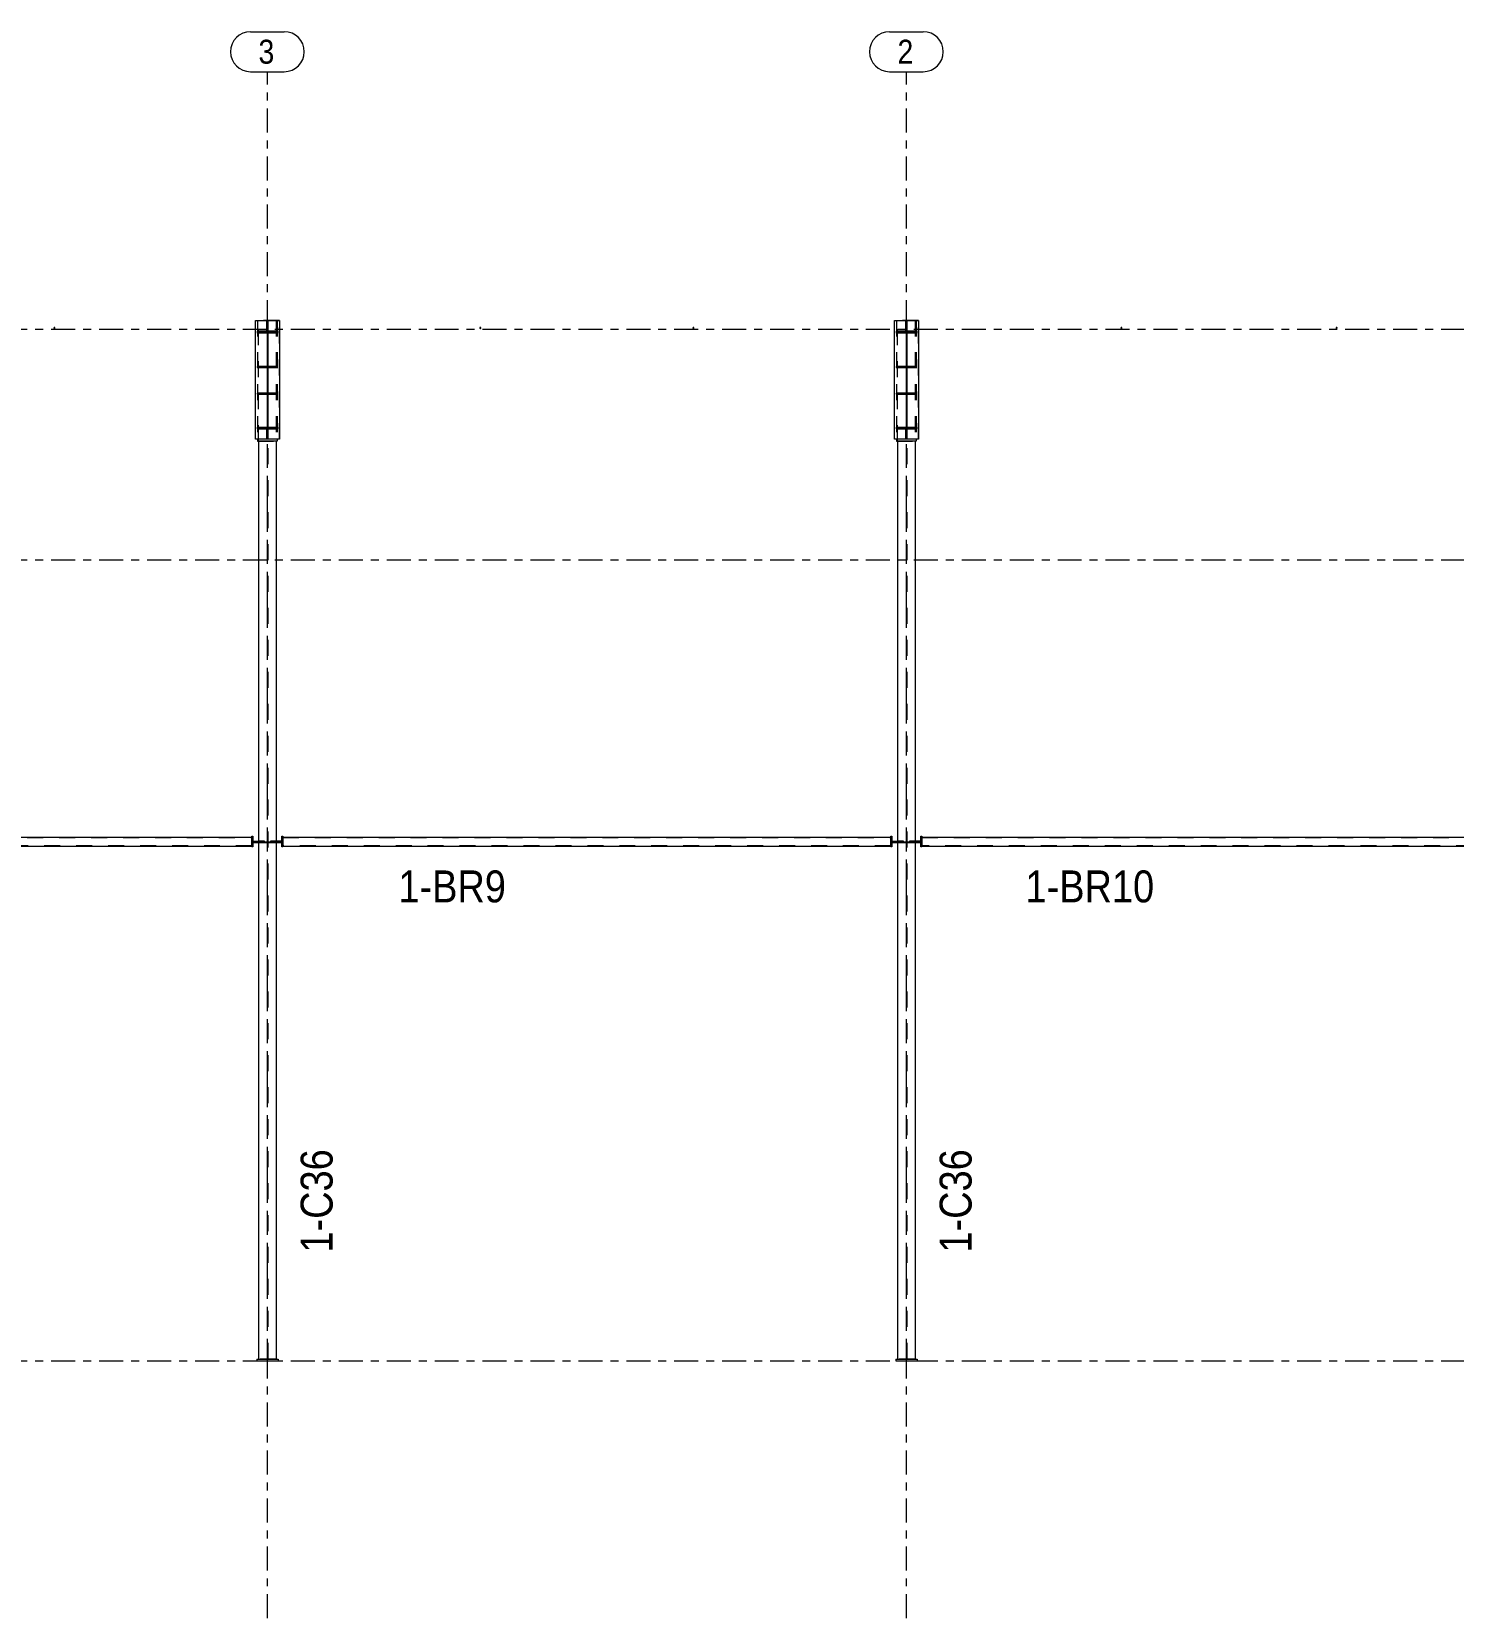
# Model space of a CAD drawing. Header units: millimetres. Extents: x -49 to 1122, y -181 to 639.
# Drawn here: x 713.6 to 891.5, y 208.9 to 407.5 of the extents above; entities that cross this region are included whole.
import ezdxf

# ---------------------------------------------------------------- set-up
doc = ezdxf.new("R2010")
doc.units = ezdxf.units.MM
for name, pattern in [('XKITLINE00', [0]), ('XKITLINE02', [4, 2, -2]), ('XKITLINE03', [6, 3, -1, 1, -1])]:
    doc.linetypes.add(name, pattern=pattern)
for name, color, linetype, lineweight in [('Part', 2, 'Continuous', 0), ('PartMark', 7, 'Continuous', 0), ('S-grid', 1, 'Continuous', 0)]:
    doc.layers.add(name, color=color, linetype=linetype, lineweight=lineweight)
doc.styles.add('ARIAL', font='ARIAL.TTF')

# ---------------------------------------------------------------- blocks, each defined once
blk = doc.blocks.new('*A222')
at = {"layer": 'Part'}
blk.add_hatch(color=3, dxfattribs=at).paths.add_polyline_path([(741.81, 357.88), (741.81, 357.99), (744.31, 357.99), (744.31, 357.88)], flags=17)
blk = doc.blocks.new('*A223')
at = {"layer": 'Part'}
blk.add_hatch(color=3, dxfattribs=at).paths.add_polyline_path([(741.81, 369.73), (741.81, 369.84), (744.31, 369.84), (744.31, 369.73)], flags=17)
blk = doc.blocks.new('*A224')
at = {"layer": 'Part'}
blk.add_hatch(color=3, dxfattribs=at).paths.add_polyline_path([(743.01, 357.99), (743.01, 369.73), (743.1, 369.73), (743.1, 357.99)], flags=17)
blk = doc.blocks.new('*A225')
at = {"layer": 'Part'}
blk.add_hatch(color=3, dxfattribs=at).paths.add_polyline_path([(743, 369.84), (743, 371.03), (743.11, 371.03), (743.11, 369.84)], flags=17)
blk = doc.blocks.new('*A226')
at = {"layer": 'Part'}
blk.add_hatch(color=3, dxfattribs=at).paths.add_polyline_path([(742.1, 365.45), (742.1, 365.56), (743.01, 365.56), (743.01, 365.45)], flags=17)
blk = doc.blocks.new('*A227')
at = {"layer": 'Part'}
blk.add_hatch(color=3, dxfattribs=at).paths.add_polyline_path([(742.1, 362.12), (742.1, 362.23), (743.01, 362.23), (743.01, 362.12)], flags=17)
blk = doc.blocks.new('*A228')
at = {"layer": 'Part'}
blk.add_hatch(color=3, dxfattribs=at).paths.add_polyline_path([(743.1, 365.45), (743.1, 365.56), (744.01, 365.56), (744.01, 365.45)], flags=17)
blk = doc.blocks.new('*A229')
at = {"layer": 'Part'}
blk.add_hatch(color=3, dxfattribs=at).paths.add_polyline_path([(743.1, 362.12), (743.1, 362.23), (744.01, 362.23), (744.01, 362.12)], flags=17)
blk = doc.blocks.new('*A230')
at = {"layer": 'Part'}
blk.add_hatch(color=3, dxfattribs=at).paths.add_polyline_path([(743, 357.61), (743, 357.88), (743.11, 357.88), (743.11, 357.61)], flags=17)
blk = doc.blocks.new('*A231')
at = {"layer": 'Part'}
blk.add_hatch(color=3, dxfattribs=at).paths.add_polyline_path([(769.72, 370.47), (769.77, 370.45), (769.79, 370.4), (769.77, 370.35), (769.72, 370.33), (769.68, 370.35), (769.66, 370.4), (769.68, 370.45)], flags=17)
blk = doc.blocks.new('*A232')
at = {"layer": 'Part'}
blk.add_hatch(color=3, dxfattribs=at).paths.add_polyline_path([(796.39, 370.47), (796.44, 370.45), (796.46, 370.4), (796.44, 370.35), (796.39, 370.33), (796.34, 370.35), (796.32, 370.4), (796.34, 370.45)], flags=17)
blk = doc.blocks.new('*A255')
at = {"layer": 'Part'}
blk.add_hatch(color=3, dxfattribs=at).paths.add_polyline_path([(716.39, 370.47), (716.44, 370.45), (716.46, 370.4), (716.44, 370.35), (716.39, 370.33), (716.34, 370.35), (716.32, 370.4), (716.34, 370.45)], flags=17)
blk = doc.blocks.new('*A265')
at = {"layer": 'Part'}
blk.add_hatch(color=3, dxfattribs=at).paths.add_polyline_path([(821.81, 357.88), (821.81, 357.99), (824.31, 357.99), (824.31, 357.88)], flags=17)
blk = doc.blocks.new('*A266')
at = {"layer": 'Part'}
blk.add_hatch(color=3, dxfattribs=at).paths.add_polyline_path([(821.81, 369.73), (821.81, 369.84), (824.31, 369.84), (824.31, 369.73)], flags=17)
blk = doc.blocks.new('*A267')
at = {"layer": 'Part'}
blk.add_hatch(color=3, dxfattribs=at).paths.add_polyline_path([(823.01, 357.99), (823.01, 369.73), (823.1, 369.73), (823.1, 357.99)], flags=17)
blk = doc.blocks.new('*A268')
at = {"layer": 'Part'}
blk.add_hatch(color=3, dxfattribs=at).paths.add_polyline_path([(823, 369.84), (823, 371.03), (823.11, 371.03), (823.11, 369.84)], flags=17)
blk = doc.blocks.new('*A269')
at = {"layer": 'Part'}
blk.add_hatch(color=3, dxfattribs=at).paths.add_polyline_path([(822.1, 365.45), (822.1, 365.56), (823.01, 365.56), (823.01, 365.45)], flags=17)
blk = doc.blocks.new('*A270')
at = {"layer": 'Part'}
blk.add_hatch(color=3, dxfattribs=at).paths.add_polyline_path([(822.1, 362.12), (822.1, 362.23), (823.01, 362.23), (823.01, 362.12)], flags=17)
blk = doc.blocks.new('*A271')
at = {"layer": 'Part'}
blk.add_hatch(color=3, dxfattribs=at).paths.add_polyline_path([(823.1, 365.45), (823.1, 365.56), (824.01, 365.56), (824.01, 365.45)], flags=17)
blk = doc.blocks.new('*A272')
at = {"layer": 'Part'}
blk.add_hatch(color=3, dxfattribs=at).paths.add_polyline_path([(823.1, 362.12), (823.1, 362.23), (824.01, 362.23), (824.01, 362.12)], flags=17)
blk = doc.blocks.new('*A273')
at = {"layer": 'Part'}
blk.add_hatch(color=3, dxfattribs=at).paths.add_polyline_path([(823, 357.61), (823, 357.88), (823.11, 357.88), (823.11, 357.61)], flags=17)
blk = doc.blocks.new('*A274')
at = {"layer": 'Part'}
blk.add_hatch(color=3, dxfattribs=at).paths.add_polyline_path([(849.98, 370.47), (850.03, 370.45), (850.05, 370.4), (850.03, 370.35), (849.98, 370.33), (849.93, 370.35), (849.91, 370.4), (849.93, 370.45)], flags=17)
blk = doc.blocks.new('*A275')
at = {"layer": 'Part'}
blk.add_hatch(color=3, dxfattribs=at).paths.add_polyline_path([(876.91, 370.47), (876.95, 370.45), (876.97, 370.4), (876.95, 370.35), (876.91, 370.33), (876.86, 370.35), (876.84, 370.4), (876.86, 370.45)], flags=17)
blk = doc.blocks.new('*A1070')
at = {"layer": 'S-grid', "color": 1, "linetype": 'XKITLINE03', "lineweight": 0}
blk.add_line((-10, 370.25), (1096.06, 370.25), dxfattribs=at)
blk = doc.blocks.new('*A1071')
at = {"layer": 'S-grid', "color": 1, "linetype": 'XKITLINE03', "lineweight": 0}
blk.add_line((-10, 341.36), (1096.06, 341.36), dxfattribs=at)
blk = doc.blocks.new('*A1072')
at = {"layer": 'S-grid', "color": 1, "linetype": 'XKITLINE03', "lineweight": 0}
blk.add_line((-10, 241.08), (1096.06, 241.08), dxfattribs=at)
blk = doc.blocks.new('*A1430')
at = {"layer": 'Part', "color": 2, "linetype": 'XKITLINE00', "lineweight": 0}
for p, q in [((744.99, 306.64), (821.12, 306.64)), ((744.99, 305.53), (821.12, 305.53))]:
    blk.add_line(p, q, dxfattribs=at)
at = {"layer": 'Part', "color": 7, "linetype": 'XKITLINE02', "lineweight": 0}
for p, q in [((744.99, 306.64), (744.99, 305.53)), ((744.99, 306.59), (821.12, 306.59)), ((821.12, 306.64), (821.12, 305.53)), ((821.12, 305.57), (744.99, 305.57))]:
    blk.add_line(p, q, dxfattribs=at)
blk = doc.blocks.new('*A1470')
at = {"layer": 'S-grid', "color": 1, "linetype": 'XKITLINE03', "lineweight": 0}
blk.add_line((743.06, 208.86), (743.06, 402.47), dxfattribs=at)
at = {"layer": 'S-grid', "color": 3, "style": 'ARIAL', "width": 0.85}
blk.add_text('3', height=3, dxfattribs=at).set_placement((741.94, 403.47))
blk = doc.blocks.new('*A1475')
at = {"layer": 'Part', "color": 2, "linetype": 'XKITLINE00', "lineweight": 0}
for p, q in [((664.99, 306.64), (741.12, 306.64)), ((664.99, 305.53), (741.12, 305.53))]:
    blk.add_line(p, q, dxfattribs=at)
at = {"layer": 'Part', "color": 7, "linetype": 'XKITLINE02', "lineweight": 0}
for p, q in [((664.99, 306.64), (664.99, 305.53)), ((664.99, 306.59), (741.12, 306.59)), ((741.12, 306.64), (741.12, 305.53)), ((741.12, 305.57), (664.99, 305.57))]:
    blk.add_line(p, q, dxfattribs=at)
blk = doc.blocks.new('*A1476')
at = {"layer": 'Part', "color": 7, "linetype": 'XKITLINE02', "lineweight": 0}
for p, q in [((741.94, 356.23), (741.94, 371.34)), ((741.94, 371.34), (744.17, 371.34)), ((743.01, 371.34), (743.01, 241.31)), ((743.1, 371.34), (743.1, 241.31)), ((744.17, 371.34), (744.17, 356.23)), ((744.17, 241.31), (741.94, 241.31))]:
    blk.add_line(p, q, dxfattribs=at)
at = {"layer": 'Part', "color": 2, "linetype": 'XKITLINE00', "lineweight": 0}
for p, q in [((741.94, 356.23), (741.94, 241.31)), ((744.17, 356.23), (744.17, 241.31))]:
    blk.add_line(p, q, dxfattribs=at)
blk = doc.blocks.new('*A1477')
at = {"layer": 'Part', "color": 2, "linetype": 'XKITLINE00', "lineweight": 0}
for p, q in [((741.72, 241.31), (741.72, 241.08)), ((741.72, 241.31), (744.39, 241.31)), ((741.72, 241.08), (744.39, 241.08)), ((744.39, 241.31), (744.39, 241.08))]:
    blk.add_line(p, q, dxfattribs=at)
blk = doc.blocks.new('*A1478')
at = {"layer": 'Part', "color": 2, "linetype": 'XKITLINE00', "lineweight": 0}
for p, q in [((741.94, 306.03), (741.34, 306.03)), ((741.34, 305.92), (741.34, 306.03)), ((741.94, 305.92), (741.34, 305.92))]:
    blk.add_line(p, q, dxfattribs=at)
at = {"layer": 'Part', "color": 7, "linetype": 'XKITLINE02', "lineweight": 0}
for p, q in [((743.01, 306.03), (741.94, 306.03)), ((743.01, 305.92), (741.94, 305.92)), ((742.84, 306.03), (742.84, 305.92)), ((743.01, 306.03), (743.01, 305.92))]:
    blk.add_line(p, q, dxfattribs=at)
blk = doc.blocks.new('*A1479')
at = {"layer": 'Part', "color": 2, "linetype": 'XKITLINE00', "lineweight": 0}
for p, q in [((741.23, 306.03), (741.23, 306.14)), ((741.23, 306.14), (741.94, 306.14)), ((741.34, 306.03), (741.23, 306.03))]:
    blk.add_line(p, q, dxfattribs=at)
at = {"layer": 'Part', "color": 7, "linetype": 'XKITLINE02', "lineweight": 0}
for p, q in [((742.68, 306.03), (741.34, 306.03)), ((742.68, 306.14), (741.94, 306.14)), ((742.68, 306.03), (742.68, 306.14))]:
    blk.add_line(p, q, dxfattribs=at)
blk = doc.blocks.new('*A1480')
at = {"layer": 'Part', "color": 2, "linetype": 'XKITLINE00', "lineweight": 0}
for p, q in [((741.12, 305.42), (741.12, 306.75)), ((741.12, 306.75), (741.23, 306.75)), ((741.23, 306.75), (741.23, 305.42)), ((741.23, 305.42), (741.12, 305.42))]:
    blk.add_line(p, q, dxfattribs=at)
blk = doc.blocks.new('*A1481')
at = {"layer": 'Part', "color": 7, "linetype": 'XKITLINE02', "lineweight": 0}
for p, q in [((743.1, 306.03), (743.1, 305.92)), ((744.17, 306.03), (743.1, 306.03)), ((744.17, 305.92), (743.1, 305.92)), ((743.27, 306.03), (743.27, 305.92))]:
    blk.add_line(p, q, dxfattribs=at)
at = {"layer": 'Part', "color": 2, "linetype": 'XKITLINE00', "lineweight": 0}
for p, q in [((744.77, 306.03), (744.17, 306.03)), ((744.77, 305.92), (744.17, 305.92)), ((744.77, 306.03), (744.77, 305.92))]:
    blk.add_line(p, q, dxfattribs=at)
blk = doc.blocks.new('*A1482')
at = {"layer": 'Part', "color": 7, "linetype": 'XKITLINE02', "lineweight": 0}
for p, q in [((743.43, 306.14), (743.43, 306.03)), ((744.17, 306.14), (743.43, 306.14)), ((744.77, 306.03), (743.43, 306.03))]:
    blk.add_line(p, q, dxfattribs=at)
at = {"layer": 'Part', "color": 2, "linetype": 'XKITLINE00', "lineweight": 0}
for p, q in [((744.88, 306.14), (744.17, 306.14)), ((744.88, 306.03), (744.77, 306.03)), ((744.88, 306.14), (744.88, 306.03))]:
    blk.add_line(p, q, dxfattribs=at)
blk = doc.blocks.new('*A1483')
at = {"layer": 'Part', "color": 2, "linetype": 'XKITLINE00', "lineweight": 0}
for p, q in [((744.88, 305.42), (744.88, 306.75)), ((744.88, 306.75), (744.99, 306.75)), ((744.99, 306.75), (744.99, 305.42)), ((744.99, 305.42), (744.88, 305.42))]:
    blk.add_line(p, q, dxfattribs=at)
blk = doc.blocks.new('*A1484')
at = {"layer": 'Part', "color": 2, "linetype": 'XKITLINE00', "lineweight": 0}
for p, q in [((741.81, 357.99), (744.31, 357.99)), ((741.81, 357.78), (741.81, 357.99)), ((741.81, 357.88), (744.31, 357.88)), ((743, 357.78), (741.81, 357.78)), ((744.31, 357.78), (743.11, 357.78)), ((744.31, 357.99), (744.31, 357.78))]:
    blk.add_line(p, q, dxfattribs=at)
at = {"layer": 'Part', "color": 7, "linetype": 'XKITLINE02', "lineweight": 0}
for p, q in [((741.81, 357.89), (744.31, 357.89)), ((743.11, 357.78), (743, 357.78))]:
    blk.add_line(p, q, dxfattribs=at)
blk = doc.blocks.new('*A1485')
at = {"layer": 'Part', "color": 2, "linetype": 'XKITLINE00', "lineweight": 0}
for p, q in [((743, 369.98), (741.81, 369.98)), ((741.81, 369.73), (741.81, 369.98)), ((744.31, 369.84), (741.81, 369.84)), ((744.31, 369.73), (741.81, 369.73)), ((744.31, 369.98), (743.11, 369.98)), ((744.31, 369.98), (744.31, 369.73))]:
    blk.add_line(p, q, dxfattribs=at)
at = {"layer": 'Part', "color": 7, "linetype": 'XKITLINE02', "lineweight": 0}
for p, q in [((741.81, 369.87), (744.31, 369.87)), ((743.11, 369.98), (743, 369.98))]:
    blk.add_line(p, q, dxfattribs=at)
blk = doc.blocks.new('*A1486')
at = {"layer": 'Part', "color": 7, "linetype": 'XKITLINE02', "lineweight": 0}
for p, q in [((743.1, 369.87), (743.01, 369.87)), ((743.01, 369.87), (743.01, 369.73)), ((743.1, 369.87), (743.1, 369.73)), ((743.01, 357.99), (743.01, 357.89)), ((743.01, 357.89), (743.1, 357.89)), ((743.1, 357.99), (743.1, 357.89))]:
    blk.add_line(p, q, dxfattribs=at)
at = {"layer": 'Part', "color": 2, "linetype": 'XKITLINE00', "lineweight": 0}
for p, q in [((743.01, 369.73), (743.1, 369.73)), ((743.01, 369.73), (743.01, 357.99)), ((743.1, 369.73), (743.1, 357.99)), ((743.01, 357.99), (743.1, 357.99))]:
    blk.add_line(p, q, dxfattribs=at)
blk = doc.blocks.new('*A1487')
at = {"layer": 'Part', "color": 7, "linetype": 'XKITLINE02', "lineweight": 0}
for p, q in [((743.1, 369.87), (743.01, 369.87)), ((743.01, 369.87), (743.01, 357.89)), ((743.1, 357.89), (743.1, 369.87)), ((743.01, 357.89), (743.1, 357.89))]:
    blk.add_line(p, q, dxfattribs=at)
blk = doc.blocks.new('*A1488')
at = {"layer": 'Part', "color": 7, "linetype": 'XKITLINE02', "lineweight": 0}
for p, q in [((741.81, 357.99), (741.81, 357.78)), ((741.81, 357.89), (744.31, 357.89)), ((741.81, 357.78), (744.31, 357.78)), ((744.31, 357.78), (744.31, 357.99))]:
    blk.add_line(p, q, dxfattribs=at)
blk = doc.blocks.new('*A1489')
at = {"layer": 'Part', "color": 7, "linetype": 'XKITLINE02', "lineweight": 0}
for p, q in [((741.81, 369.98), (741.81, 369.73)), ((744.31, 369.98), (741.81, 369.98)), ((744.31, 369.87), (741.81, 369.87)), ((744.31, 369.73), (744.31, 369.98))]:
    blk.add_line(p, q, dxfattribs=at)
blk = doc.blocks.new('*A1490')
at = {"layer": 'Part', "color": 7, "linetype": 'XKITLINE02', "lineweight": 0}
for p, q in [((741.83, 371.34), (744.28, 371.34)), ((741.83, 371.34), (741.83, 356.45)), ((744.28, 371.34), (744.28, 356.45))]:
    blk.add_line(p, q, dxfattribs=at)
at = {"layer": 'Part', "color": 2, "linetype": 'XKITLINE00', "lineweight": 0}
for p, q in [((741.83, 356.45), (741.83, 356.23)), ((744.28, 356.23), (741.83, 356.23)), ((744.28, 356.45), (744.28, 356.23))]:
    blk.add_line(p, q, dxfattribs=at)
blk = doc.blocks.new('*A1491')
at = {"layer": 'Part', "color": 7, "linetype": 'XKITLINE02', "lineweight": 0}
for p, q in [((741.83, 371.34), (744.28, 371.34)), ((741.83, 371.34), (741.83, 356.23)), ((744.28, 371.34), (744.28, 356.23)), ((741.83, 356.23), (744.28, 356.23))]:
    blk.add_line(p, q, dxfattribs=at)
blk = doc.blocks.new('*A1492')
at = {"layer": 'Part', "color": 2, "linetype": 'XKITLINE00', "lineweight": 0}
for p, q in [((741.56, 356.45), (741.56, 371.34)), ((741.56, 371.34), (744.56, 371.34)), ((744.56, 371.34), (744.56, 356.45)), ((744.56, 356.45), (741.56, 356.45))]:
    blk.add_line(p, q, dxfattribs=at)
blk = doc.blocks.new('*A1493')
at = {"layer": 'Part', "color": 7, "linetype": 'XKITLINE02', "lineweight": 0}
for p, q in [((741.56, 356.45), (741.56, 371.34)), ((744.56, 371.34), (741.56, 371.34)), ((744.56, 356.45), (744.56, 371.34)), ((744.56, 356.45), (741.56, 356.45))]:
    blk.add_line(p, q, dxfattribs=at)
blk = doc.blocks.new('*A1494')
at = {"layer": 'Part', "color": 7, "linetype": 'XKITLINE02', "lineweight": 0}
for p, q in [((743, 371.34), (743, 369.84)), ((743, 371.34), (743.11, 371.34)), ((743, 370.15), (743.11, 370.15)), ((743, 369.96), (743.11, 369.96)), ((743.11, 371.34), (743.11, 369.84))]:
    blk.add_line(p, q, dxfattribs=at)
blk = doc.blocks.new('*A1495')
at = {"layer": 'Part', "color": 2, "linetype": 'XKITLINE00', "lineweight": 0}
for p, q in [((743, 371.34), (743.11, 371.34)), ((743, 369.84), (743, 371.34)), ((743, 371.03), (743.11, 371.03)), ((743.11, 369.84), (743, 369.84)), ((743.11, 371.34), (743.11, 369.84))]:
    blk.add_line(p, q, dxfattribs=at)
at = {"layer": 'Part', "color": 7, "linetype": 'XKITLINE02', "lineweight": 0}
for p, q in [((743, 370.15), (743.11, 370.15)), ((743, 369.96), (743.11, 369.96))]:
    blk.add_line(p, q, dxfattribs=at)
blk = doc.blocks.new('*A1496')
at = {"layer": 'Part', "color": 7, "linetype": 'XKITLINE02', "lineweight": 0}
for p, q in [((743.01, 369.98), (742.01, 369.98)), ((742.01, 369.98), (742.01, 369.87)), ((742.01, 369.87), (743.01, 369.87)), ((742.84, 369.98), (742.84, 369.87)), ((743.01, 369.87), (743.01, 369.98))]:
    blk.add_line(p, q, dxfattribs=at)
blk = doc.blocks.new('*A1497')
at = {"layer": 'Part', "color": 7, "linetype": 'XKITLINE02', "lineweight": 0}
for p, q in [((744.1, 369.98), (743.1, 369.98)), ((743.1, 369.98), (743.1, 369.87)), ((743.1, 369.87), (744.1, 369.87)), ((743.27, 369.98), (743.27, 369.87)), ((744.1, 369.87), (744.1, 369.98))]:
    blk.add_line(p, q, dxfattribs=at)
blk = doc.blocks.new('*A1498')
at = {"layer": 'Part', "color": 7, "linetype": 'XKITLINE02', "lineweight": 0}
for p, q in [((743.01, 357.89), (742.01, 357.89)), ((742.01, 357.89), (742.01, 357.78)), ((742.01, 357.78), (743.01, 357.78)), ((742.84, 357.89), (742.84, 357.78)), ((743.01, 357.78), (743.01, 357.89))]:
    blk.add_line(p, q, dxfattribs=at)
blk = doc.blocks.new('*A1499')
at = {"layer": 'Part', "color": 7, "linetype": 'XKITLINE02', "lineweight": 0}
for p, q in [((744.1, 357.89), (743.1, 357.89)), ((743.1, 357.89), (743.1, 357.78)), ((743.1, 357.78), (744.1, 357.78)), ((743.27, 357.89), (743.27, 357.78)), ((744.1, 357.78), (744.1, 357.89))]:
    blk.add_line(p, q, dxfattribs=at)
blk = doc.blocks.new('*A1500')
at = {"layer": 'Part', "color": 7, "linetype": 'XKITLINE02', "lineweight": 0}
for p, q in [((743.01, 365.56), (742.01, 365.56)), ((742.01, 365.56), (742.01, 365.45)), ((742.01, 365.45), (743.01, 365.45)), ((742.84, 365.56), (742.84, 365.45)), ((743.01, 365.45), (743.01, 365.56))]:
    blk.add_line(p, q, dxfattribs=at)
blk = doc.blocks.new('*A1501')
at = {"layer": 'Part', "color": 7, "linetype": 'XKITLINE02', "lineweight": 0}
for p, q in [((744.1, 365.56), (743.1, 365.56)), ((743.1, 365.56), (743.1, 365.45)), ((743.1, 365.45), (744.1, 365.45)), ((743.27, 365.56), (743.27, 365.45)), ((744.1, 365.45), (744.1, 365.56))]:
    blk.add_line(p, q, dxfattribs=at)
blk = doc.blocks.new('*A1502')
at = {"layer": 'Part', "color": 7, "linetype": 'XKITLINE02', "lineweight": 0}
for p, q in [((743.01, 362.23), (742.01, 362.23)), ((742.01, 362.23), (742.01, 362.12)), ((742.01, 362.12), (743.01, 362.12)), ((742.84, 362.23), (742.84, 362.12)), ((743.01, 362.12), (743.01, 362.23))]:
    blk.add_line(p, q, dxfattribs=at)
blk = doc.blocks.new('*A1503')
at = {"layer": 'Part', "color": 7, "linetype": 'XKITLINE02', "lineweight": 0}
for p, q in [((744.1, 362.23), (743.1, 362.23)), ((743.1, 362.23), (743.1, 362.12)), ((743.1, 362.12), (744.1, 362.12)), ((743.27, 362.23), (743.27, 362.12)), ((744.1, 362.12), (744.1, 362.23))]:
    blk.add_line(p, q, dxfattribs=at)
blk = doc.blocks.new('*A1504')
at = {"layer": 'Part', "color": 2, "linetype": 'XKITLINE00', "lineweight": 0}
for p, q in [((743.01, 365.56), (741.83, 365.56)), ((741.83, 365.56), (741.83, 365.45)), ((743.01, 365.45), (741.83, 365.45)), ((742.1, 365.45), (742.1, 365.56)), ((743.01, 365.56), (743.01, 365.45))]:
    blk.add_line(p, q, dxfattribs=at)
at = {"layer": 'Part', "color": 7, "linetype": 'XKITLINE02', "lineweight": 0}
blk.add_line((742.84, 365.45), (742.84, 365.56), dxfattribs=at)
blk = doc.blocks.new('*A1505')
at = {"layer": 'Part', "color": 2, "linetype": 'XKITLINE00', "lineweight": 0}
for p, q in [((743.01, 362.23), (741.83, 362.23)), ((741.83, 362.23), (741.83, 362.12)), ((743.01, 362.12), (741.83, 362.12)), ((742.1, 362.12), (742.1, 362.23)), ((743.01, 362.23), (743.01, 362.12))]:
    blk.add_line(p, q, dxfattribs=at)
at = {"layer": 'Part', "color": 7, "linetype": 'XKITLINE02', "lineweight": 0}
blk.add_line((742.84, 362.12), (742.84, 362.23), dxfattribs=at)
blk = doc.blocks.new('*A1506')
at = {"layer": 'Part', "color": 2, "linetype": 'XKITLINE00', "lineweight": 0}
for p, q in [((744.28, 365.56), (743.1, 365.56)), ((743.1, 365.56), (743.1, 365.45)), ((744.28, 365.45), (743.1, 365.45)), ((744.01, 365.45), (744.01, 365.56)), ((744.28, 365.56), (744.28, 365.45))]:
    blk.add_line(p, q, dxfattribs=at)
at = {"layer": 'Part', "color": 7, "linetype": 'XKITLINE02', "lineweight": 0}
blk.add_line((743.27, 365.45), (743.27, 365.56), dxfattribs=at)
blk = doc.blocks.new('*A1507')
at = {"layer": 'Part', "color": 2, "linetype": 'XKITLINE00', "lineweight": 0}
for p, q in [((744.28, 362.23), (743.1, 362.23)), ((743.1, 362.23), (743.1, 362.12)), ((744.28, 362.12), (743.1, 362.12)), ((744.01, 362.12), (744.01, 362.23)), ((744.28, 362.23), (744.28, 362.12))]:
    blk.add_line(p, q, dxfattribs=at)
at = {"layer": 'Part', "color": 7, "linetype": 'XKITLINE02', "lineweight": 0}
blk.add_line((743.27, 362.12), (743.27, 362.23), dxfattribs=at)
blk = doc.blocks.new('*A1508')
at = {"layer": 'Part', "color": 2, "linetype": 'XKITLINE00', "lineweight": 0}
for p, q in [((743, 356.45), (743, 357.88)), ((743, 357.88), (743.11, 357.88)), ((743.11, 357.61), (743, 357.61)), ((743.11, 357.88), (743.11, 356.45)), ((743.11, 356.45), (743, 356.45))]:
    blk.add_line(p, q, dxfattribs=at)
at = {"layer": 'Part', "color": 7, "linetype": 'XKITLINE02', "lineweight": 0}
for p, q in [((743, 357.8), (743.11, 357.8)), ((743, 357.62), (743.11, 357.62))]:
    blk.add_line(p, q, dxfattribs=at)
blk = doc.blocks.new('*A1509')
at = {"layer": 'Part', "color": 7, "linetype": 'XKITLINE02', "lineweight": 0}
for p, q in [((743.01, 365.56), (741.83, 365.56)), ((741.83, 365.45), (741.83, 365.56)), ((743.01, 365.45), (741.83, 365.45)), ((742.84, 365.45), (742.84, 365.56)), ((743.01, 365.45), (743.01, 365.56))]:
    blk.add_line(p, q, dxfattribs=at)
blk = doc.blocks.new('*A1510')
at = {"layer": 'Part', "color": 7, "linetype": 'XKITLINE02', "lineweight": 0}
for p, q in [((743.01, 362.23), (741.83, 362.23)), ((741.83, 362.12), (741.83, 362.23)), ((743.01, 362.12), (741.83, 362.12)), ((742.84, 362.12), (742.84, 362.23)), ((743.01, 362.12), (743.01, 362.23))]:
    blk.add_line(p, q, dxfattribs=at)
blk = doc.blocks.new('*A1511')
at = {"layer": 'Part', "color": 7, "linetype": 'XKITLINE02', "lineweight": 0}
for p, q in [((743.1, 365.45), (743.1, 365.56)), ((743.1, 365.56), (744.28, 365.56)), ((744.28, 365.45), (743.1, 365.45)), ((743.27, 365.45), (743.27, 365.56)), ((744.28, 365.56), (744.28, 365.45))]:
    blk.add_line(p, q, dxfattribs=at)
blk = doc.blocks.new('*A1512')
at = {"layer": 'Part', "color": 7, "linetype": 'XKITLINE02', "lineweight": 0}
for p, q in [((743.1, 362.12), (743.1, 362.23)), ((743.1, 362.23), (744.28, 362.23)), ((744.28, 362.12), (743.1, 362.12)), ((743.27, 362.12), (743.27, 362.23)), ((744.28, 362.23), (744.28, 362.12))]:
    blk.add_line(p, q, dxfattribs=at)
blk = doc.blocks.new('*A1513')
at = {"layer": 'Part', "color": 7, "linetype": 'XKITLINE02', "lineweight": 0}
for p, q in [((743, 357.88), (743, 356.45)), ((743, 357.8), (743.11, 357.8)), ((743, 357.62), (743.11, 357.62)), ((743.11, 357.88), (743.11, 356.45)), ((743.11, 356.45), (743, 356.45))]:
    blk.add_line(p, q, dxfattribs=at)
blk = doc.blocks.new('*A1514')
at = {"layer": 'Part', "color": 2, "linetype": 'XKITLINE00', "lineweight": 0}
for start, end in [(45, 225), (225, 45)]:
    blk.add_arc((769.72, 370.4), 0.0667, start, end, dxfattribs=at)
blk = doc.blocks.new('*A1515')
at = {"layer": 'Part', "color": 2, "linetype": 'XKITLINE00', "lineweight": 0}
for start, end in [(45, 225), (225, 45)]:
    blk.add_arc((796.39, 370.4), 0.0667, start, end, dxfattribs=at)
blk = doc.blocks.new('*A1598')
at = {"layer": 'S-grid', "color": 1, "linetype": 'XKITLINE00', "lineweight": 0}
for p, q in [((740.94, 407.47), (745.17, 407.47)), ((740.94, 402.47), (745.17, 402.47))]:
    blk.add_line(p, q, dxfattribs=at)
for centre, start, end in [((740.94, 404.97), 90, 270), ((745.17, 404.97), 270, 90)]:
    blk.add_arc(centre, 2.5, start, end, dxfattribs=at)
blk = doc.blocks.new('*A1600')
at = {"layer": 'Part', "color": 2, "linetype": 'XKITLINE00', "lineweight": 0}
for start, end in [(45, 225), (225, 45)]:
    blk.add_arc((716.39, 370.4), 0.0667, start, end, dxfattribs=at)
blk = doc.blocks.new('*A1604')
at = {"layer": 'S-grid', "color": 1, "linetype": 'XKITLINE03', "lineweight": 0}
blk.add_line((823.06, 208.86), (823.06, 402.47), dxfattribs=at)
at = {"layer": 'S-grid', "color": 3, "style": 'ARIAL', "width": 0.85}
blk.add_text('2', height=3, dxfattribs=at).set_placement((821.94, 403.47))
blk = doc.blocks.new('*A1605')
at = {"layer": 'Part', "color": 7, "linetype": 'XKITLINE02', "lineweight": 0}
for p, q in [((821.94, 356.23), (821.94, 371.34)), ((821.94, 371.34), (824.17, 371.34)), ((823.01, 371.34), (823.01, 241.31)), ((823.1, 371.34), (823.1, 241.31)), ((824.17, 371.34), (824.17, 356.23)), ((824.17, 241.31), (821.94, 241.31))]:
    blk.add_line(p, q, dxfattribs=at)
at = {"layer": 'Part', "color": 2, "linetype": 'XKITLINE00', "lineweight": 0}
for p, q in [((821.94, 356.23), (821.94, 241.31)), ((824.17, 356.23), (824.17, 241.31))]:
    blk.add_line(p, q, dxfattribs=at)
blk = doc.blocks.new('*A1653')
at = {"layer": 'Part', "color": 2, "linetype": 'XKITLINE00', "lineweight": 0}
for p, q in [((824.99, 306.64), (901.9, 306.64)), ((824.99, 305.53), (901.9, 305.53))]:
    blk.add_line(p, q, dxfattribs=at)
at = {"layer": 'Part', "color": 7, "linetype": 'XKITLINE02', "lineweight": 0}
for p, q in [((824.99, 306.64), (824.99, 305.53)), ((824.99, 306.59), (901.9, 306.59)), ((901.9, 306.64), (901.9, 305.53)), ((901.9, 305.57), (824.99, 305.57))]:
    blk.add_line(p, q, dxfattribs=at)
blk = doc.blocks.new('*A1654')
at = {"layer": 'Part', "color": 2, "linetype": 'XKITLINE00', "lineweight": 0}
for p, q in [((821.72, 241.31), (821.72, 241.08)), ((821.72, 241.31), (824.39, 241.31)), ((821.72, 241.08), (824.39, 241.08)), ((824.39, 241.31), (824.39, 241.08))]:
    blk.add_line(p, q, dxfattribs=at)
blk = doc.blocks.new('*A1655')
at = {"layer": 'Part', "color": 2, "linetype": 'XKITLINE00', "lineweight": 0}
for p, q in [((821.94, 306.03), (821.34, 306.03)), ((821.34, 305.92), (821.34, 306.03)), ((821.94, 305.92), (821.34, 305.92))]:
    blk.add_line(p, q, dxfattribs=at)
at = {"layer": 'Part', "color": 7, "linetype": 'XKITLINE02', "lineweight": 0}
for p, q in [((823.01, 306.03), (821.94, 306.03)), ((823.01, 305.92), (821.94, 305.92)), ((822.84, 306.03), (822.84, 305.92)), ((823.01, 306.03), (823.01, 305.92))]:
    blk.add_line(p, q, dxfattribs=at)
blk = doc.blocks.new('*A1656')
at = {"layer": 'Part', "color": 2, "linetype": 'XKITLINE00', "lineweight": 0}
for p, q in [((821.23, 306.03), (821.23, 306.14)), ((821.23, 306.14), (821.94, 306.14)), ((821.34, 306.03), (821.23, 306.03))]:
    blk.add_line(p, q, dxfattribs=at)
at = {"layer": 'Part', "color": 7, "linetype": 'XKITLINE02', "lineweight": 0}
for p, q in [((822.68, 306.03), (821.34, 306.03)), ((822.68, 306.14), (821.94, 306.14)), ((822.68, 306.03), (822.68, 306.14))]:
    blk.add_line(p, q, dxfattribs=at)
blk = doc.blocks.new('*A1657')
at = {"layer": 'Part', "color": 2, "linetype": 'XKITLINE00', "lineweight": 0}
for p, q in [((821.12, 305.42), (821.12, 306.75)), ((821.12, 306.75), (821.23, 306.75)), ((821.23, 306.75), (821.23, 305.42)), ((821.23, 305.42), (821.12, 305.42))]:
    blk.add_line(p, q, dxfattribs=at)
blk = doc.blocks.new('*A1658')
at = {"layer": 'Part', "color": 7, "linetype": 'XKITLINE02', "lineweight": 0}
for p, q in [((823.1, 306.03), (823.1, 305.92)), ((824.17, 306.03), (823.1, 306.03)), ((824.17, 305.92), (823.1, 305.92)), ((823.27, 306.03), (823.27, 305.92))]:
    blk.add_line(p, q, dxfattribs=at)
at = {"layer": 'Part', "color": 2, "linetype": 'XKITLINE00', "lineweight": 0}
for p, q in [((824.77, 306.03), (824.17, 306.03)), ((824.77, 305.92), (824.17, 305.92)), ((824.77, 306.03), (824.77, 305.92))]:
    blk.add_line(p, q, dxfattribs=at)
blk = doc.blocks.new('*A1659')
at = {"layer": 'Part', "color": 7, "linetype": 'XKITLINE02', "lineweight": 0}
for p, q in [((823.43, 306.14), (823.43, 306.03)), ((824.17, 306.14), (823.43, 306.14)), ((824.77, 306.03), (823.43, 306.03))]:
    blk.add_line(p, q, dxfattribs=at)
at = {"layer": 'Part', "color": 2, "linetype": 'XKITLINE00', "lineweight": 0}
for p, q in [((824.88, 306.14), (824.17, 306.14)), ((824.88, 306.03), (824.77, 306.03)), ((824.88, 306.14), (824.88, 306.03))]:
    blk.add_line(p, q, dxfattribs=at)
blk = doc.blocks.new('*A1660')
at = {"layer": 'Part', "color": 2, "linetype": 'XKITLINE00', "lineweight": 0}
for p, q in [((824.88, 305.42), (824.88, 306.75)), ((824.88, 306.75), (824.99, 306.75)), ((824.99, 306.75), (824.99, 305.42)), ((824.99, 305.42), (824.88, 305.42))]:
    blk.add_line(p, q, dxfattribs=at)
blk = doc.blocks.new('*A1662')
at = {"layer": 'S-grid', "color": 1, "linetype": 'XKITLINE00', "lineweight": 0}
for p, q in [((820.94, 407.47), (825.17, 407.47)), ((820.94, 402.47), (825.17, 402.47))]:
    blk.add_line(p, q, dxfattribs=at)
for centre, start, end in [((820.94, 404.97), 90, 270), ((825.17, 404.97), 270, 90)]:
    blk.add_arc(centre, 2.5, start, end, dxfattribs=at)
blk = doc.blocks.new('*A1663')
at = {"layer": 'Part', "color": 2, "linetype": 'XKITLINE00', "lineweight": 0}
for p, q in [((821.81, 357.99), (824.31, 357.99)), ((821.81, 357.78), (821.81, 357.99)), ((821.81, 357.88), (824.31, 357.88)), ((823, 357.78), (821.81, 357.78)), ((824.31, 357.78), (823.11, 357.78)), ((824.31, 357.99), (824.31, 357.78))]:
    blk.add_line(p, q, dxfattribs=at)
at = {"layer": 'Part', "color": 7, "linetype": 'XKITLINE02', "lineweight": 0}
for p, q in [((821.81, 357.89), (824.31, 357.89)), ((823.11, 357.78), (823, 357.78))]:
    blk.add_line(p, q, dxfattribs=at)
blk = doc.blocks.new('*A1664')
at = {"layer": 'Part', "color": 2, "linetype": 'XKITLINE00', "lineweight": 0}
for p, q in [((823, 369.98), (821.81, 369.98)), ((821.81, 369.73), (821.81, 369.98)), ((824.31, 369.84), (821.81, 369.84)), ((824.31, 369.73), (821.81, 369.73)), ((824.31, 369.98), (823.11, 369.98)), ((824.31, 369.98), (824.31, 369.73))]:
    blk.add_line(p, q, dxfattribs=at)
at = {"layer": 'Part', "color": 7, "linetype": 'XKITLINE02', "lineweight": 0}
for p, q in [((821.81, 369.87), (824.31, 369.87)), ((823.11, 369.98), (823, 369.98))]:
    blk.add_line(p, q, dxfattribs=at)
blk = doc.blocks.new('*A1665')
at = {"layer": 'Part', "color": 7, "linetype": 'XKITLINE02', "lineweight": 0}
for p, q in [((823.1, 369.87), (823.01, 369.87)), ((823.01, 369.87), (823.01, 369.73)), ((823.1, 369.87), (823.1, 369.73)), ((823.01, 357.99), (823.01, 357.89)), ((823.01, 357.89), (823.1, 357.89)), ((823.1, 357.99), (823.1, 357.89))]:
    blk.add_line(p, q, dxfattribs=at)
at = {"layer": 'Part', "color": 2, "linetype": 'XKITLINE00', "lineweight": 0}
for p, q in [((823.01, 369.73), (823.1, 369.73)), ((823.01, 369.73), (823.01, 357.99)), ((823.1, 369.73), (823.1, 357.99)), ((823.01, 357.99), (823.1, 357.99))]:
    blk.add_line(p, q, dxfattribs=at)
blk = doc.blocks.new('*A1666')
at = {"layer": 'Part', "color": 7, "linetype": 'XKITLINE02', "lineweight": 0}
for p, q in [((823.1, 369.87), (823.01, 369.87)), ((823.01, 369.87), (823.01, 357.89)), ((823.1, 357.89), (823.1, 369.87)), ((823.01, 357.89), (823.1, 357.89))]:
    blk.add_line(p, q, dxfattribs=at)
blk = doc.blocks.new('*A1667')
at = {"layer": 'Part', "color": 7, "linetype": 'XKITLINE02', "lineweight": 0}
for p, q in [((821.81, 357.99), (821.81, 357.78)), ((821.81, 357.89), (824.31, 357.89)), ((821.81, 357.78), (824.31, 357.78)), ((824.31, 357.78), (824.31, 357.99))]:
    blk.add_line(p, q, dxfattribs=at)
blk = doc.blocks.new('*A1668')
at = {"layer": 'Part', "color": 7, "linetype": 'XKITLINE02', "lineweight": 0}
for p, q in [((821.81, 369.98), (821.81, 369.73)), ((824.31, 369.98), (821.81, 369.98)), ((824.31, 369.87), (821.81, 369.87)), ((824.31, 369.73), (824.31, 369.98))]:
    blk.add_line(p, q, dxfattribs=at)
blk = doc.blocks.new('*A1669')
at = {"layer": 'Part', "color": 7, "linetype": 'XKITLINE02', "lineweight": 0}
for p, q in [((821.83, 371.34), (824.28, 371.34)), ((821.83, 371.34), (821.83, 356.45)), ((824.28, 371.34), (824.28, 356.45))]:
    blk.add_line(p, q, dxfattribs=at)
at = {"layer": 'Part', "color": 2, "linetype": 'XKITLINE00', "lineweight": 0}
for p, q in [((821.83, 356.45), (821.83, 356.23)), ((824.28, 356.23), (821.83, 356.23)), ((824.28, 356.45), (824.28, 356.23))]:
    blk.add_line(p, q, dxfattribs=at)
blk = doc.blocks.new('*A1670')
at = {"layer": 'Part', "color": 7, "linetype": 'XKITLINE02', "lineweight": 0}
for p, q in [((821.83, 371.34), (824.28, 371.34)), ((821.83, 371.34), (821.83, 356.23)), ((824.28, 371.34), (824.28, 356.23)), ((821.83, 356.23), (824.28, 356.23))]:
    blk.add_line(p, q, dxfattribs=at)
blk = doc.blocks.new('*A1671')
at = {"layer": 'Part', "color": 2, "linetype": 'XKITLINE00', "lineweight": 0}
for p, q in [((821.56, 356.45), (821.56, 371.34)), ((821.56, 371.34), (824.56, 371.34)), ((824.56, 371.34), (824.56, 356.45)), ((824.56, 356.45), (821.56, 356.45))]:
    blk.add_line(p, q, dxfattribs=at)
blk = doc.blocks.new('*A1672')
at = {"layer": 'Part', "color": 7, "linetype": 'XKITLINE02', "lineweight": 0}
for p, q in [((821.56, 356.45), (821.56, 371.34)), ((824.56, 371.34), (821.56, 371.34)), ((824.56, 356.45), (824.56, 371.34)), ((824.56, 356.45), (821.56, 356.45))]:
    blk.add_line(p, q, dxfattribs=at)
blk = doc.blocks.new('*A1673')
at = {"layer": 'Part', "color": 7, "linetype": 'XKITLINE02', "lineweight": 0}
for p, q in [((823, 371.34), (823, 369.84)), ((823, 371.34), (823.11, 371.34)), ((823, 370.15), (823.11, 370.15)), ((823, 369.96), (823.11, 369.96)), ((823.11, 371.34), (823.11, 369.84))]:
    blk.add_line(p, q, dxfattribs=at)
blk = doc.blocks.new('*A1674')
at = {"layer": 'Part', "color": 2, "linetype": 'XKITLINE00', "lineweight": 0}
for p, q in [((823, 371.34), (823.11, 371.34)), ((823, 369.84), (823, 371.34)), ((823, 371.03), (823.11, 371.03)), ((823.11, 369.84), (823, 369.84)), ((823.11, 371.34), (823.11, 369.84))]:
    blk.add_line(p, q, dxfattribs=at)
at = {"layer": 'Part', "color": 7, "linetype": 'XKITLINE02', "lineweight": 0}
for p, q in [((823, 370.15), (823.11, 370.15)), ((823, 369.96), (823.11, 369.96))]:
    blk.add_line(p, q, dxfattribs=at)
blk = doc.blocks.new('*A1675')
at = {"layer": 'Part', "color": 7, "linetype": 'XKITLINE02', "lineweight": 0}
for p, q in [((823.01, 362.23), (822.01, 362.23)), ((822.01, 362.23), (822.01, 362.12)), ((822.01, 362.12), (823.01, 362.12)), ((822.84, 362.23), (822.84, 362.12)), ((823.01, 362.12), (823.01, 362.23))]:
    blk.add_line(p, q, dxfattribs=at)
blk = doc.blocks.new('*A1676')
at = {"layer": 'Part', "color": 7, "linetype": 'XKITLINE02', "lineweight": 0}
for p, q in [((824.1, 362.23), (823.1, 362.23)), ((823.1, 362.23), (823.1, 362.12)), ((823.1, 362.12), (824.1, 362.12)), ((823.27, 362.23), (823.27, 362.12)), ((824.1, 362.12), (824.1, 362.23))]:
    blk.add_line(p, q, dxfattribs=at)
blk = doc.blocks.new('*A1677')
at = {"layer": 'Part', "color": 7, "linetype": 'XKITLINE02', "lineweight": 0}
for p, q in [((823.01, 365.56), (822.01, 365.56)), ((822.01, 365.56), (822.01, 365.45)), ((822.01, 365.45), (823.01, 365.45)), ((822.84, 365.56), (822.84, 365.45)), ((823.01, 365.45), (823.01, 365.56))]:
    blk.add_line(p, q, dxfattribs=at)
blk = doc.blocks.new('*A1678')
at = {"layer": 'Part', "color": 7, "linetype": 'XKITLINE02', "lineweight": 0}
for p, q in [((824.1, 365.56), (823.1, 365.56)), ((823.1, 365.56), (823.1, 365.45)), ((823.1, 365.45), (824.1, 365.45)), ((823.27, 365.56), (823.27, 365.45)), ((824.1, 365.45), (824.1, 365.56))]:
    blk.add_line(p, q, dxfattribs=at)
blk = doc.blocks.new('*A1679')
at = {"layer": 'Part', "color": 7, "linetype": 'XKITLINE02', "lineweight": 0}
for p, q in [((823.01, 357.89), (822.01, 357.89)), ((822.01, 357.89), (822.01, 357.78)), ((822.01, 357.78), (823.01, 357.78)), ((822.84, 357.89), (822.84, 357.78)), ((823.01, 357.78), (823.01, 357.89))]:
    blk.add_line(p, q, dxfattribs=at)
blk = doc.blocks.new('*A1680')
at = {"layer": 'Part', "color": 7, "linetype": 'XKITLINE02', "lineweight": 0}
for p, q in [((824.1, 357.89), (823.1, 357.89)), ((823.1, 357.89), (823.1, 357.78)), ((823.1, 357.78), (824.1, 357.78)), ((823.27, 357.89), (823.27, 357.78)), ((824.1, 357.78), (824.1, 357.89))]:
    blk.add_line(p, q, dxfattribs=at)
blk = doc.blocks.new('*A1681')
at = {"layer": 'Part', "color": 7, "linetype": 'XKITLINE02', "lineweight": 0}
for p, q in [((823.01, 369.98), (822.01, 369.98)), ((822.01, 369.98), (822.01, 369.87)), ((822.01, 369.87), (823.01, 369.87)), ((822.84, 369.98), (822.84, 369.87)), ((823.01, 369.87), (823.01, 369.98))]:
    blk.add_line(p, q, dxfattribs=at)
blk = doc.blocks.new('*A1682')
at = {"layer": 'Part', "color": 7, "linetype": 'XKITLINE02', "lineweight": 0}
for p, q in [((824.1, 369.98), (823.1, 369.98)), ((823.1, 369.98), (823.1, 369.87)), ((823.1, 369.87), (824.1, 369.87)), ((823.27, 369.98), (823.27, 369.87)), ((824.1, 369.87), (824.1, 369.98))]:
    blk.add_line(p, q, dxfattribs=at)
blk = doc.blocks.new('*A1683')
at = {"layer": 'Part', "color": 2, "linetype": 'XKITLINE00', "lineweight": 0}
for p, q in [((823.01, 365.56), (821.83, 365.56)), ((821.83, 365.56), (821.83, 365.45)), ((823.01, 365.45), (821.83, 365.45)), ((822.1, 365.45), (822.1, 365.56)), ((823.01, 365.56), (823.01, 365.45))]:
    blk.add_line(p, q, dxfattribs=at)
at = {"layer": 'Part', "color": 7, "linetype": 'XKITLINE02', "lineweight": 0}
blk.add_line((822.84, 365.45), (822.84, 365.56), dxfattribs=at)
blk = doc.blocks.new('*A1684')
at = {"layer": 'Part', "color": 2, "linetype": 'XKITLINE00', "lineweight": 0}
for p, q in [((823.01, 362.23), (821.83, 362.23)), ((821.83, 362.23), (821.83, 362.12)), ((823.01, 362.12), (821.83, 362.12)), ((822.1, 362.12), (822.1, 362.23)), ((823.01, 362.23), (823.01, 362.12))]:
    blk.add_line(p, q, dxfattribs=at)
at = {"layer": 'Part', "color": 7, "linetype": 'XKITLINE02', "lineweight": 0}
blk.add_line((822.84, 362.12), (822.84, 362.23), dxfattribs=at)
blk = doc.blocks.new('*A1685')
at = {"layer": 'Part', "color": 2, "linetype": 'XKITLINE00', "lineweight": 0}
for p, q in [((824.28, 365.56), (823.1, 365.56)), ((823.1, 365.56), (823.1, 365.45)), ((824.28, 365.45), (823.1, 365.45)), ((824.01, 365.45), (824.01, 365.56)), ((824.28, 365.56), (824.28, 365.45))]:
    blk.add_line(p, q, dxfattribs=at)
at = {"layer": 'Part', "color": 7, "linetype": 'XKITLINE02', "lineweight": 0}
blk.add_line((823.27, 365.45), (823.27, 365.56), dxfattribs=at)
blk = doc.blocks.new('*A1686')
at = {"layer": 'Part', "color": 2, "linetype": 'XKITLINE00', "lineweight": 0}
for p, q in [((824.28, 362.23), (823.1, 362.23)), ((823.1, 362.23), (823.1, 362.12)), ((824.28, 362.12), (823.1, 362.12)), ((824.01, 362.12), (824.01, 362.23)), ((824.28, 362.23), (824.28, 362.12))]:
    blk.add_line(p, q, dxfattribs=at)
at = {"layer": 'Part', "color": 7, "linetype": 'XKITLINE02', "lineweight": 0}
blk.add_line((823.27, 362.12), (823.27, 362.23), dxfattribs=at)
blk = doc.blocks.new('*A1687')
at = {"layer": 'Part', "color": 2, "linetype": 'XKITLINE00', "lineweight": 0}
for p, q in [((823, 356.45), (823, 357.88)), ((823, 357.88), (823.11, 357.88)), ((823.11, 357.61), (823, 357.61)), ((823.11, 357.88), (823.11, 356.45)), ((823.11, 356.45), (823, 356.45))]:
    blk.add_line(p, q, dxfattribs=at)
at = {"layer": 'Part', "color": 7, "linetype": 'XKITLINE02', "lineweight": 0}
for p, q in [((823, 357.8), (823.11, 357.8)), ((823, 357.62), (823.11, 357.62))]:
    blk.add_line(p, q, dxfattribs=at)
blk = doc.blocks.new('*A1688')
at = {"layer": 'Part', "color": 7, "linetype": 'XKITLINE02', "lineweight": 0}
for p, q in [((823.01, 365.56), (821.83, 365.56)), ((821.83, 365.45), (821.83, 365.56)), ((823.01, 365.45), (821.83, 365.45)), ((822.84, 365.45), (822.84, 365.56)), ((823.01, 365.45), (823.01, 365.56))]:
    blk.add_line(p, q, dxfattribs=at)
blk = doc.blocks.new('*A1689')
at = {"layer": 'Part', "color": 7, "linetype": 'XKITLINE02', "lineweight": 0}
for p, q in [((823.01, 362.23), (821.83, 362.23)), ((821.83, 362.12), (821.83, 362.23)), ((823.01, 362.12), (821.83, 362.12)), ((822.84, 362.12), (822.84, 362.23)), ((823.01, 362.12), (823.01, 362.23))]:
    blk.add_line(p, q, dxfattribs=at)
blk = doc.blocks.new('*A1690')
at = {"layer": 'Part', "color": 7, "linetype": 'XKITLINE02', "lineweight": 0}
for p, q in [((823.1, 365.45), (823.1, 365.56)), ((823.1, 365.56), (824.28, 365.56)), ((824.28, 365.45), (823.1, 365.45)), ((823.27, 365.45), (823.27, 365.56)), ((824.28, 365.56), (824.28, 365.45))]:
    blk.add_line(p, q, dxfattribs=at)
blk = doc.blocks.new('*A1691')
at = {"layer": 'Part', "color": 7, "linetype": 'XKITLINE02', "lineweight": 0}
for p, q in [((823.1, 362.12), (823.1, 362.23)), ((823.1, 362.23), (824.28, 362.23)), ((824.28, 362.12), (823.1, 362.12)), ((823.27, 362.12), (823.27, 362.23)), ((824.28, 362.23), (824.28, 362.12))]:
    blk.add_line(p, q, dxfattribs=at)
blk = doc.blocks.new('*A1692')
at = {"layer": 'Part', "color": 7, "linetype": 'XKITLINE02', "lineweight": 0}
for p, q in [((823, 357.88), (823, 356.45)), ((823, 357.8), (823.11, 357.8)), ((823, 357.62), (823.11, 357.62)), ((823.11, 357.88), (823.11, 356.45)), ((823.11, 356.45), (823, 356.45))]:
    blk.add_line(p, q, dxfattribs=at)
blk = doc.blocks.new('*A1693')
at = {"layer": 'Part', "color": 2, "linetype": 'XKITLINE00', "lineweight": 0}
for start, end in [(45, 225), (225, 45)]:
    blk.add_arc((849.98, 370.4), 0.0667, start, end, dxfattribs=at)
blk = doc.blocks.new('*A1694')
at = {"layer": 'Part', "color": 2, "linetype": 'XKITLINE00', "lineweight": 0}
for start, end in [(45, 225), (225, 45)]:
    blk.add_arc((876.91, 370.4), 0.0667, start, end, dxfattribs=at)
blk = doc.blocks.new('*A2698')
at = {"layer": 'PartMark', "color": 3, "style": 'ARIAL', "width": 0.85}
blk.add_text('1-C36', height=4, rotation=90.0002, dxfattribs=at).set_placement((751.22, 254.64))
blk = doc.blocks.new('*A2699')
at = {"layer": 'PartMark', "color": 3, "style": 'ARIAL', "width": 0.85}
blk.add_text('1-BR9', height=4, dxfattribs=at).set_placement((759.46, 298.48))
blk = doc.blocks.new('*A2702')
at = {"layer": 'PartMark', "color": 3, "style": 'ARIAL', "width": 0.85}
blk.add_text('1-C36', height=4, rotation=90.0002, dxfattribs=at).set_placement((831.22, 254.64))
blk = doc.blocks.new('*A2703')
at = {"layer": 'PartMark', "color": 3, "style": 'ARIAL', "width": 0.85}
blk.add_text('1-BR10', height=4, dxfattribs=at).set_placement((837.97, 298.48))

msp = doc.modelspace()

# ---------------------------------------------------------------- block references
at = {"lineweight": 0}
for name in ['*A1598', '*A1662', '*A1470', '*A1604', '*A1070', '*A255', '*A1600', '*A1492', '*A1493', '*A1485', '*A1489', '*A223', '*A1490', '*A1491', '*A1476', '*A1496', '*A1494', '*A1495', '*A225', '*A1486', '*A1487', '*A224', '*A1497', '*A1514', '*A231', '*A232', '*A1515', '*A1671', '*A1672', '*A1664', '*A1668', '*A266', '*A1669', '*A1670', '*A1605', '*A1681', '*A1673', '*A1674', '*A268', '*A1665', '*A1666', '*A267', '*A1682', '*A274', '*A1693', '*A1694', '*A275', '*A1504', '*A1509', '*A1500', '*A226', '*A228', '*A1501', '*A1506', '*A1511', '*A1683', '*A1688', '*A1677', '*A269', '*A271', '*A1678', '*A1685', '*A1690', '*A1505', '*A1510', '*A1502', '*A227', '*A229', '*A1503', '*A1507', '*A1512', '*A1684', '*A1689', '*A1675', '*A270', '*A272', '*A1676', '*A1686', '*A1691', '*A222', '*A1484', '*A1488', '*A1498', '*A230', '*A1508', '*A1513', '*A1499', '*A265', '*A1663', '*A1667', '*A1679', '*A273', '*A1687', '*A1692', '*A1680', '*A1071', '*A1475', '*A1480', '*A1479', '*A1478', '*A1481', '*A1482', '*A1483', '*A1430', '*A1657', '*A1656', '*A1655', '*A1658', '*A1659', '*A1660', '*A1653', '*A2699', '*A2703', '*A2698', '*A2702', '*A1072', '*A1477', '*A1654']:
    msp.add_blockref(name, (0, 0), dxfattribs=at)

doc.saveas('drawing.dxf')
